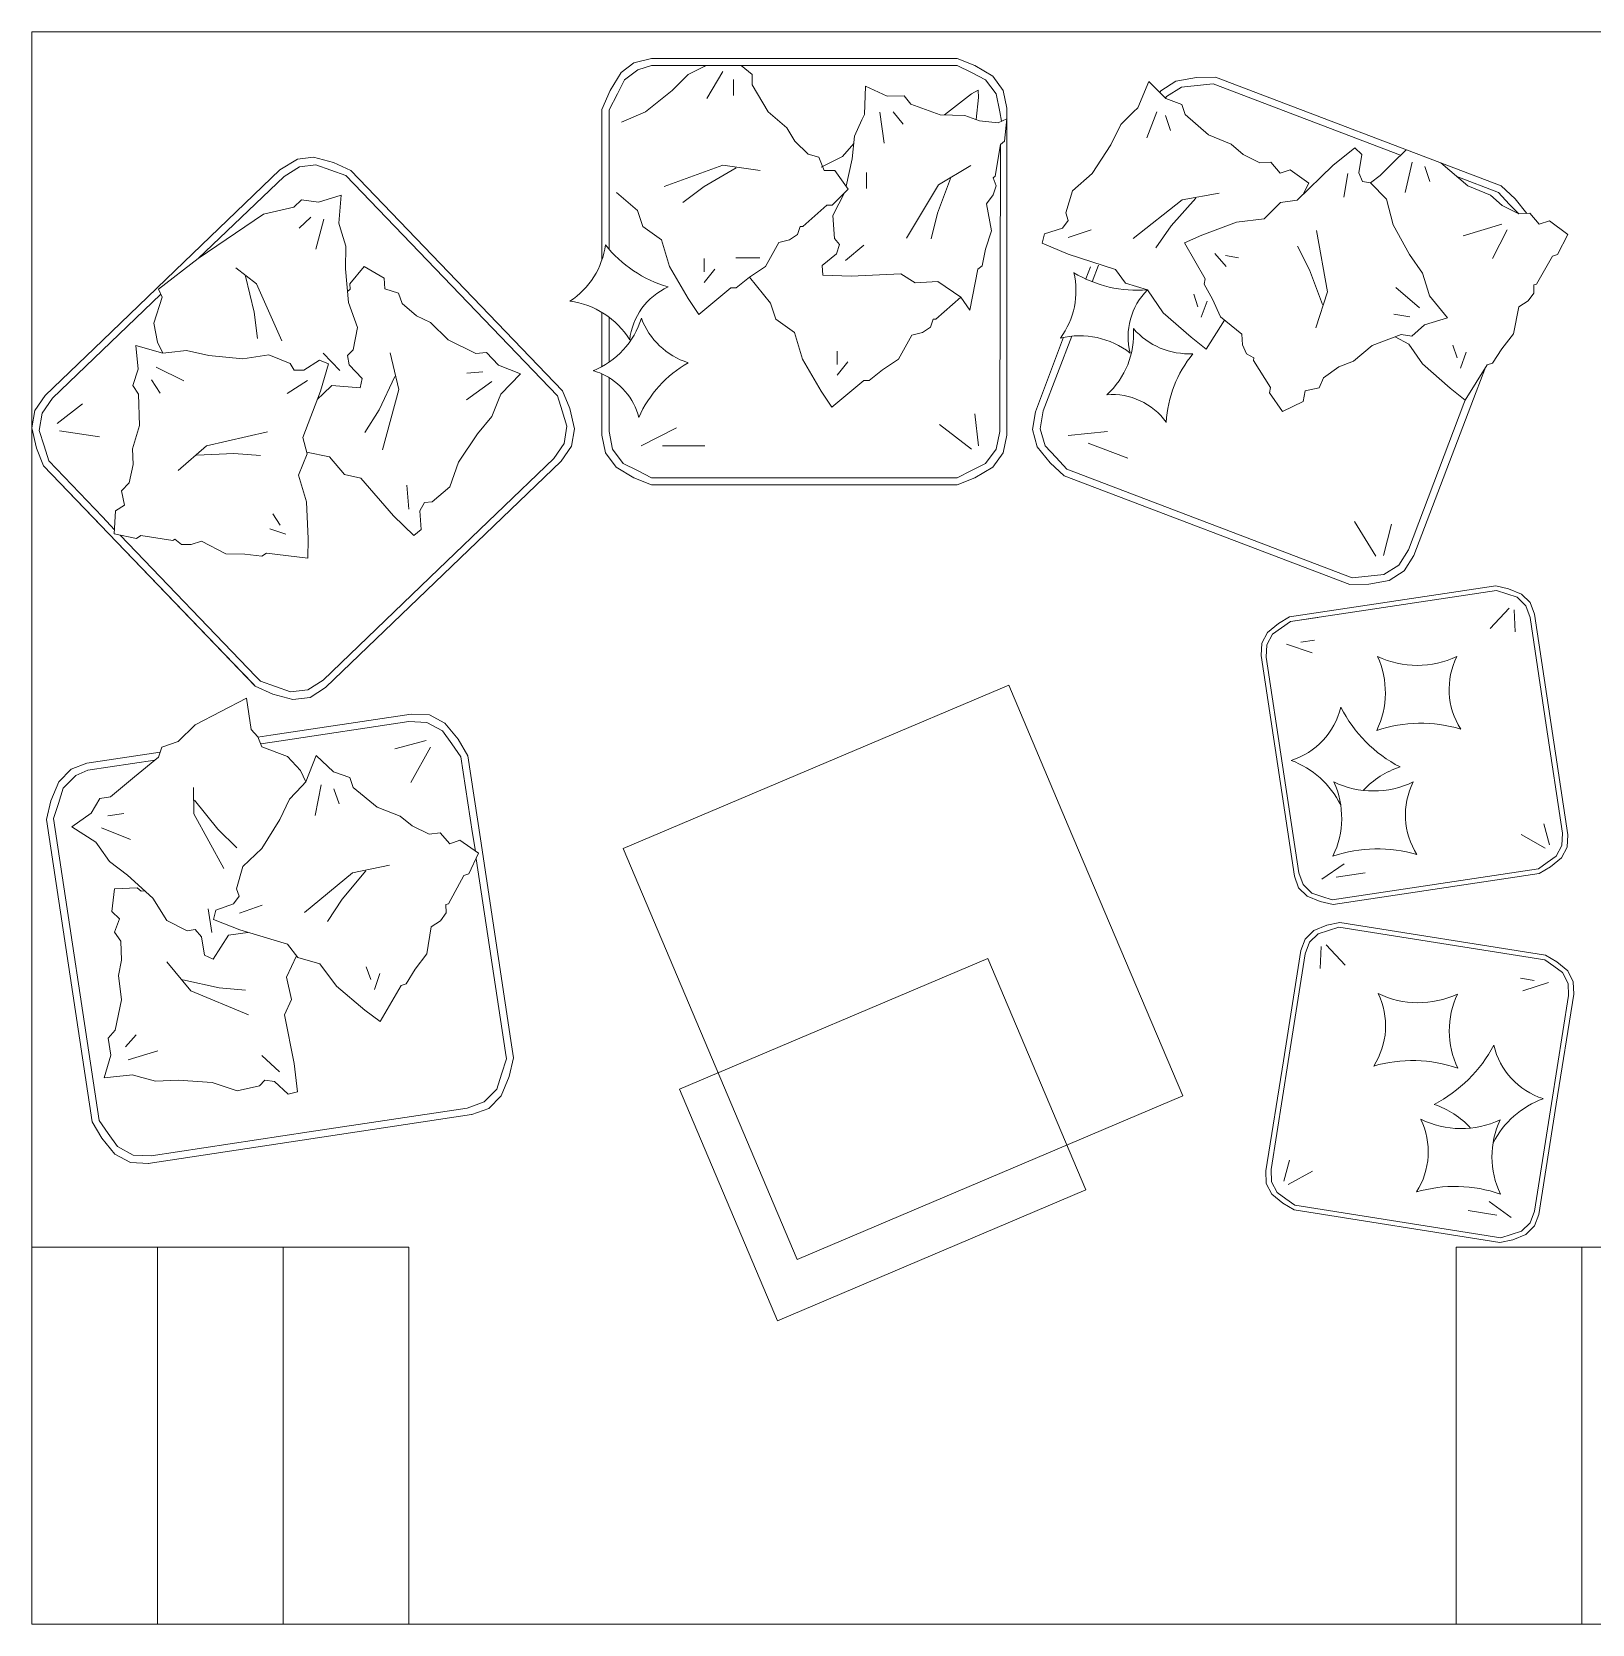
# Model space of a CAD drawing. Header units: millimetres. Extents: x 19901 to 42199, y 14545 to 21214.
# Drawn here: x 25953.5 to 26326, y 14670.3 to 15050.3 of the extents above; entities that cross this region are included whole.
import ezdxf

# ---------------------------------------------------------------- set-up
doc = ezdxf.new("R2010")
doc.units = ezdxf.units.MM
for name, color, linetype, lineweight in [('A-FURN', 9, 'Continuous', 13), ('vetro', 140, 'Continuous', 15), ('Wall', 7, 'Continuous', 20)]:
    doc.layers.add(name, color=color, linetype=linetype, lineweight=lineweight)

msp = doc.modelspace()

# ---------------------------------------------------------------- linework, layer by layer
at = {"layer": 'A-FURN'}
for p, q in [((26091.59, 15036.36), (26094.14, 15040.6)), ((26094.14, 15040.6), (26097.21, 15042.91)), ((26094.98, 15038.91), (26098.17, 15041.29)), ((26097.21, 15042.91), (26101.46, 15043.99)), ((26098.17, 15041.29), (26101.46, 15042.3)), ((26101.46, 15043.99), (26174.39, 15043.99)), ((26101.46, 15042.29), (26174.39, 15042.29)), ((26110.17, 15040.19), (26113.99, 15042.1)), ((26113.99, 15042.1), (26114.37, 15042.29)), ((26118.45, 15040.83), (26114.63, 15034.46)), ((26122.83, 15042.29), (26125.45, 15040.19)), ((26174.39, 15043.99), (26178.63, 15042.29)), ((26174.39, 15042.29), (26177.78, 15040.59)), ((26177.78, 15040.59), (26181.17, 15038.9)), ((26178.63, 15042.29), (26182.87, 15039.75)), ((26093.29, 15035.51), (26094.98, 15038.91)), ((26106.35, 15036.37), (26110.17, 15040.19)), ((26120.99, 15038.92), (26120.99, 15035.1)), ((26125.45, 15040.19), (26125.45, 15037.65)), ((26125.45, 15037.65), (26129.27, 15031.28)), ((26152.25, 15030.61), (26152.5, 15037.37)), ((26152.5, 15037.37), (26157.69, 15035.02)), ((26181.17, 15038.9), (26183.71, 15035.51)), ((26182.87, 15039.75), (26185.41, 15036.35)), ((26217.52, 15032.22), (26220.16, 15038.46)), ((26220.16, 15038.46), (26224.17, 15034.42)), ((26223.05, 15036.26), (26226.63, 15038.53)), ((26224.34, 15034.87), (26227.92, 15037.14)), ((26226.63, 15038.53), (26231.5, 15039.4)), ((26227.92, 15037.14), (26231.69, 15037.52)), ((26231.5, 15039.4), (26236.07, 15039.49)), ((26231.69, 15037.52), (26235.47, 15037.9)), ((26235.47, 15037.9), (26280.24, 15020.9)), ((26236.07, 15039.49), (26304.24, 15013.6)), ((26089.59, 15031.77), (26091.59, 15036.36)), ((26091.29, 15031.68), (26093.29, 15035.51)), ((26099.99, 15031.28), (26106.35, 15036.37)), ((26157.69, 15035.02), (26161.76, 15035.05)), ((26161.76, 15035.05), (26163.36, 15033.07)), ((26163.36, 15033.07), (26170.34, 15030.53)), ((26177.78, 15035.51), (26171.35, 15030.51)), ((26177.78, 15035.51), (26179.43, 15036.41)), ((26179.47, 15034.66), (26178.89, 15029.4)), ((26179.43, 15036.41), (26179.47, 15034.66)), ((26183.71, 15035.51), (26184.56, 15031.27)), ((26185.41, 15036.35), (26186.26, 15032.11)), ((26223.05, 15036.26), (26222.78, 15035.82)), ((26224.1, 15034.49), (26224.34, 15034.87)), ((26224.17, 15034.42), (26227.99, 15033)), ((26227.99, 15033), (26228.79, 15030.58)), ((26089.59, 14995.93), (26089.59, 15031.77)), ((26091.29, 15005.86), (26091.29, 15031.68)), ((26094.26, 15028.74), (26099.99, 15031.28)), ((26129.27, 15031.28), (26133.72, 15027.46)), ((26149.9, 15025.43), (26151.66, 15029.32)), ((26151.66, 15029.32), (26152.25, 15030.61)), ((26155.92, 15031.13), (26156.96, 15023.79)), ((26159.1, 15031.26), (26161.51, 15028.29)), ((26170.34, 15030.53), (26176.21, 15030.37)), ((26176.21, 15030.37), (26179.69, 15029.1)), ((26179.69, 15029.1), (26184.17, 15028.64)), ((26184.17, 15028.64), (26186.26, 15029.61)), ((26184.56, 15031.27), (26185.01, 15029.03)), ((26186.26, 15029.61), (26185.7, 15024.24)), ((26186.26, 14954.1), (26186.26, 15032.11)), ((26213.48, 15028.21), (26216.51, 15031.22)), ((26216.51, 15031.22), (26217.52, 15032.22)), ((26219.71, 15025.07), (26222.04, 15031.21)), ((26224.16, 15030.39), (26225.35, 15026.76)), ((26228.79, 15030.58), (26234.41, 15025.73)), ((26133.72, 15027.46), (26135.63, 15024.28)), ((26149.33, 15020.06), (26149.9, 15025.43)), ((26211.05, 15023.39), (26213.48, 15028.21)), ((26234.41, 15025.73), (26239.83, 15023.5)), ((26135.63, 15024.28), (26138.82, 15021.1)), ((26147, 15020.6), (26149.71, 15023.7)), ((26184.71, 15023.44), (26183.47, 15015.87)), ((26184.56, 14954.95), (26184.71, 15023.44)), ((26185.7, 15024.24), (26184.71, 15023.44)), ((26206.6, 15016.56), (26211.05, 15023.39)), ((26239.83, 15023.5), (26242.65, 15021.07)), ((26278.37, 15019.04), (26281.56, 15022.21)), ((26016.93, 15019.96), (26012.68, 15017.38)), ((26017.36, 15018.14), (26013.71, 15015.81)), ((26020.75, 15020.43), (26016.93, 15019.96)), ((26021.31, 15018.62), (26017.36, 15018.14)), ((26025.52, 15019.14), (26020.75, 15020.43)), ((26024.88, 15017.35), (26021.31, 15018.62)), ((26029.68, 15017.25), (26025.52, 15019.14)), ((26138.82, 15021.1), (26141.36, 15020.46)), ((26141.36, 15020.46), (26142.64, 15017.28)), ((26141.91, 15018.05), (26145.72, 15019.96)), ((26145.72, 15019.96), (26147, 15020.6)), ((26147.9, 15013.47), (26149.33, 15020.06)), ((26242.65, 15021.07), (26246.66, 15019.05)), ((26246.66, 15019.05), (26249.28, 15019.24)), ((26249.28, 15019.24), (26251.49, 15016.62)), ((26275.34, 15016.03), (26278.37, 15019.04)), ((26283, 15019.23), (26281.37, 15011.99)), ((26286.02, 15018.21), (26287.21, 15014.59)), ((26289.89, 15019.05), (26296.27, 15013.55)), ((25987.7, 14993.38), (26012.68, 15017.38)), ((26013.71, 15015.81), (25993.19, 14996.22)), ((26028.46, 15016.08), (26024.88, 15017.35)), ((26078.98, 14963.49), (26028.46, 15016.08)), ((26080.2, 14964.67), (26029.68, 15017.25)), ((26142.64, 15017.28), (26145.18, 15017.28)), ((26145.18, 15017.28), (26148.36, 15012.82)), ((26152.73, 15016.78), (26152.73, 15012.96)), ((26183.47, 15015.87), (26182.97, 15015.47)), ((26182.97, 15015.47), (26183.68, 15013.59)), ((26201.96, 15012.35), (26206.6, 15016.56)), ((26251.49, 15016.62), (26253.91, 15017.41)), ((26253.91, 15017.41), (26258.32, 15014.18)), ((26258.32, 15014.18), (26257, 15011.56)), ((26267.64, 15016.5), (26266.67, 15010.85)), ((26275.34, 15016.03), (26273.07, 15014.27)), ((26293.65, 15015.81), (26303.64, 15012.02)), ((26017.89, 15010.23), (26016.06, 15008.46)), ((26021.93, 15009.7), (26017.89, 15010.23)), ((26027.37, 15011.39), (26021.93, 15009.7)), ((26026.78, 15004.65), (26027.37, 15011.39)), ((26098.08, 15007.73), (26093.04, 15012.03)), ((26148.36, 15012.82), (26144.55, 15009)), ((26144.75, 15006.51), (26147.6, 15012.09)), ((26183, 15011.4), (26181.42, 15009.3)), ((26183.68, 15013.59), (26183, 15011.4)), ((26200.33, 15007.12), (26201.96, 15012.35)), ((26296.27, 15013.55), (26301.69, 15011.32)), ((26301.69, 15011.32), (26304.51, 15008.9)), ((26303.64, 15012.02), (26306.21, 15009.23)), ((26304.24, 15013.6), (26307.61, 15010.51)), ((26307.61, 15010.51), (26310.37, 15007.01)), ((26008.82, 15006.81), (25993.19, 14996.22)), ((26016.06, 15008.46), (26008.82, 15006.81)), ((26099.35, 15003.91), (26098.08, 15007.73)), ((26143.27, 15009), (26137.54, 15003.91)), ((26144.55, 15009), (26143.27, 15009)), ((26145.09, 15001.04), (26144.75, 15006.51)), ((26181.42, 15009.3), (26182.56, 15002.85)), ((26200.93, 15005.31), (26200.33, 15007.12)), ((26304.51, 15008.9), (26308.52, 15006.87)), ((26306.21, 15009.23), (26308.52, 15006.87)), ((26308.52, 15006.87), (26311.14, 15007.06)), ((26311.14, 15007.06), (26313.35, 15004.44)), ((26020.06, 15006.13), (26017.31, 15003.49)), ((26023.2, 15005.62), (26021.26, 14998.46)), ((26027.21, 15003.29), (26026.78, 15004.65)), ((26028.48, 14999.21), (26027.21, 15003.29)), ((26091.29, 15005.86), (26091.29, 14998.46)), ((26103.81, 15000.73), (26099.35, 15003.91)), ((26136.91, 15003.91), (26136.27, 15002)), ((26137.54, 15003.91), (26136.91, 15003.91)), ((26182.56, 15002.85), (26181.19, 14998.46)), ((26195.28, 15002.1), (26199.51, 15003.5)), ((26199.51, 15003.5), (26200.93, 15005.31)), ((26200.92, 15001.28), (26206.36, 15003.07)), ((26304.41, 15004.47), (26295.16, 15001.63)), ((26305.69, 15003.08), (26302.19, 14996.24)), ((26313.35, 15004.44), (26315.77, 15005.24)), ((26315.77, 15005.24), (26320.18, 15002)), ((26028.37, 14993.81), (26028.48, 14999.21)), ((26105.72, 14994.36), (26103.81, 15000.73)), ((26131.82, 15000.09), (26128.63, 14994.36)), ((26134.36, 15000.73), (26131.82, 15000.09)), ((26136.27, 15002), (26134.36, 15000.73)), ((26146.29, 14999.56), (26145.09, 15001.04)), ((26145.61, 14997.37), (26146.29, 14999.56)), ((26147.71, 14995.79), (26152.15, 14999.4)), ((26194.67, 14999.89), (26195.28, 15002.1)), ((26200.9, 14997.25), (26194.67, 14999.89)), ((26320.18, 15002), (26317.75, 14997.18)), ((25993.19, 14996.22), (25983.71, 14988.96)), ((26113.99, 14993.09), (26113.99, 14996.27)), ((26121.54, 14996.41), (26127.27, 14996.41)), ((26142.15, 14994.56), (26145.61, 14997.37)), ((26181.19, 14998.46), (26180.33, 14994.48)), ((26212.16, 14993.59), (26200.9, 14997.25)), ((26235.94, 14997.4), (26238.64, 14994.35)), ((26238.45, 14996.97), (26241.58, 14996.43)), ((26316.54, 14996.78), (26312.7, 14990.15)), ((26317.75, 14997.18), (26316.54, 14996.78)), ((25983.33, 14989.19), (25987.7, 14993.38)), ((26029.11, 14985.7), (26028.37, 14993.81)), ((26032.86, 14994.32), (26029.38, 14990.19)), ((26037.57, 14991.52), (26032.86, 14994.32)), ((26037.78, 14988.98), (26037.57, 14991.52)), ((26110.17, 14986.73), (26105.72, 14994.36)), ((26113.99, 14990.54), (26116.54, 14993.73)), ((26124.81, 14991.82), (26121.63, 14989.27)), ((26128.63, 14994.36), (26124.81, 14991.82)), ((26129.81, 14985.59), (26124.81, 14991.82)), ((26142.36, 14992.28), (26142.15, 14994.56)), ((26149.12, 14992.02), (26142.36, 14992.28)), ((26160.95, 14992.6), (26149.12, 14992.02)), ((26164.34, 14990.43), (26160.95, 14992.6)), ((26179.34, 14993.68), (26177.41, 14983.92)), ((26179.34, 14993.68), (26180.33, 14994.48)), ((26205.1, 14991.35), (26206.21, 14994.27)), ((26208.17, 14994.67), (26206.66, 14990.69)), ((26214.57, 14990.37), (26212.16, 14993.59)), ((25958.43, 14962.9), (25984.23, 14987.63)), ((25970.34, 14976.7), (25983.33, 14989.19)), ((25983.71, 14988.96), (25984.57, 14987.04)), ((26029.49, 14988.92), (26028.87, 14988.33)), ((26029.38, 14990.19), (26029.49, 14988.92)), ((26041.06, 14987.98), (26037.78, 14988.98)), ((26041.91, 14985.5), (26041.06, 14987.98)), ((26120.36, 14989.27), (26112.72, 14982.91)), ((26121.63, 14989.27), (26120.36, 14989.27)), ((26169.81, 14990.77), (26164.34, 14990.43)), ((26175.3, 14987.03), (26169.81, 14990.77)), ((26219.8, 14988.74), (26214.57, 14990.37)), ((26223.6, 14983.29), (26219.8, 14988.74)), ((26231.86, 14984.67), (26230.86, 14987.7)), ((26284.74, 14984.5), (26279.12, 14989.34)), ((26312.09, 14987.94), (26310.67, 14986.13)), ((26312.7, 14990.15), (26312.09, 14989.95)), ((26312.09, 14989.95), (26312.09, 14987.94)), ((25984.57, 14987.04), (25982.64, 14980.77)), ((26031.24, 14979.8), (26029.11, 14985.7)), ((26045.35, 14982.59), (26041.91, 14985.5)), ((26112.72, 14982.91), (26110.17, 14986.73)), ((26131.08, 14981.77), (26129.81, 14985.59)), ((26175.3, 14987.03), (26169.28, 14981.77)), ((26175.3, 14987.03), (26177.41, 14983.92)), ((26232.66, 14982.26), (26234.08, 14986.08)), ((26308.45, 14984.73), (26307.22, 14978.29)), ((26310.67, 14986.13), (26308.45, 14984.73)), ((25982.64, 14980.77), (25983.45, 14976.25)), ((26030.23, 14974.42), (26031.24, 14979.8)), ((26048.68, 14980.96), (26045.35, 14982.59)), ((26052.86, 14976.84), (26048.68, 14980.96)), ((26089.59, 14970.47), (26089.59, 14983.38)), ((26091.29, 14982.24), (26091.29, 14971.51)), ((26135.54, 14978.59), (26131.08, 14981.77)), ((26168, 14979.86), (26166.09, 14978.59)), ((26168.64, 14981.77), (26168, 14979.86)), ((26169.28, 14981.77), (26168.64, 14981.77)), ((26230.23, 14977.43), (26223.6, 14983.29)), ((26238.18, 14981.56), (26233.84, 14974.6)), ((26282.43, 14982.31), (26278.67, 14982.96)), ((25956.64, 14963.54), (25970.34, 14976.7)), ((25956.64, 14963.54), (25970.34, 14976.7)), ((25983.45, 14976.25), (25984.79, 14973.63)), ((26059.52, 14973.57), (26052.86, 14976.84)), ((26137.45, 14972.22), (26135.54, 14978.59)), ((26163.55, 14977.95), (26160.36, 14972.22)), ((26166.09, 14978.59), (26163.55, 14977.95)), ((26193.07, 14959.67), (26199.81, 14977.43)), ((26193.07, 14959.67), (26199.81, 14977.43)), ((26201.73, 14977.71), (26194.95, 14959.86)), ((26233.84, 14974.6), (26230.23, 14977.43)), ((26282.2, 14975.78), (26278.98, 14977.58)), ((26307.22, 14978.29), (26304.39, 14974.68)), ((26026.98, 14969.53), (26023.01, 14973.66)), ((26028.85, 14973.1), (26030.23, 14974.42)), ((26029.26, 14970.84), (26028.85, 14973.1)), ((26062.06, 14973.78), (26059.52, 14973.57)), ((26064.87, 14970.82), (26062.06, 14973.78)), ((26141.91, 14964.58), (26137.45, 14972.22)), ((26145.72, 14970.95), (26145.72, 14974.13)), ((26160.36, 14972.22), (26156.55, 14969.67)), ((26285.46, 14971.12), (26282.2, 14975.78)), ((26293.72, 14972.5), (26292.72, 14975.52)), ((26294.52, 14970.08), (26295.94, 14973.9)), ((26304.39, 14974.68), (26302.17, 14971.26)), ((25983.15, 14970.3), (25989.81, 14967.02)), ((26032.35, 14967.62), (26029.26, 14970.84)), ((26061.17, 14969.23), (26057.36, 14968.91)), ((26070.15, 14968.71), (26064.87, 14970.82)), ((26065.45, 14963.85), (26070.15, 14968.71)), ((26089.59, 14954.1), (26089.59, 14968.7)), ((26089.59, 14955.8), (26089.59, 14968.7)), ((26145.72, 14968.4), (26148.27, 14971.58)), ((26156.55, 14969.67), (26153.36, 14967.13)), ((26292.09, 14965.26), (26285.46, 14971.12)), ((26300.96, 14970.86), (26295.7, 14962.43)), ((26298.29, 14964.46), (26300.34, 14969.86)), ((26302.17, 14971.26), (26300.96, 14970.86)), ((25982.04, 14967.31), (25984.11, 14964.1)), ((26019.29, 14967.1), (26014.48, 14963.99)), ((26025.11, 14965.97), (26023.02, 14963.96)), ((26025.11, 14965.97), (26031.85, 14965.38)), ((26031.85, 14965.38), (26032.35, 14967.62)), ((26063.28, 14966.86), (26057.26, 14962.52)), ((26081.92, 14960.44), (26080.2, 14964.67)), ((26091.29, 14967.81), (26091.29, 14954.95)), ((26144.45, 14960.76), (26141.91, 14964.58)), ((26152.09, 14967.13), (26144.45, 14960.76)), ((26153.36, 14967.13), (26152.09, 14967.13)), ((26298.29, 14964.46), (26283.44, 14925.36)), ((26295.7, 14962.43), (26292.09, 14965.26)), ((25954.17, 14959.99), (25956.64, 14963.54)), ((25955.96, 14959.36), (25958.43, 14962.9)), ((25959.51, 14956.89), (25965.6, 14961.56)), ((26023.02, 14963.96), (26021.72, 14962.71)), ((26063.34, 14958.56), (26064.93, 14962.53)), ((26064.93, 14962.53), (26065.45, 14963.85)), ((26080.11, 14959.87), (26078.98, 14963.49)), ((26282.16, 14926.75), (26295.39, 14961.61)), ((26295.39, 14961.61), (26295.7, 14962.43)), ((25953.49, 14955.81), (25954.17, 14959.99)), ((25955.27, 14955.17), (25955.96, 14959.36)), ((26059.86, 14954.43), (26063.34, 14958.56)), ((26081.24, 14956.25), (26080.11, 14959.87)), ((26083.02, 14955.62), (26081.92, 14960.44)), ((26179.47, 14951.56), (26178.63, 14959.19)), ((26192.36, 14955.4), (26193.07, 14959.67)), ((26194.95, 14959.86), (26194.24, 14955.59)), ((25954.59, 14950.99), (25953.49, 14955.81)), ((25956.4, 14951.55), (25955.27, 14955.17)), ((25960.07, 14955.08), (25969.64, 14953.68)), ((26055.32, 14947.66), (26059.86, 14954.43)), ((26080.55, 14952.07), (26081.24, 14956.25)), ((26082.34, 14951.43), (26083.02, 14955.62)), ((26090.44, 14949.86), (26089.59, 14954.1)), ((26091.29, 14954.95), (26092.14, 14950.71)), ((26098.92, 14951.56), (26107.4, 14955.8)), ((26177.78, 14950.71), (26170.15, 14956.65)), ((26183.71, 14950.71), (26184.56, 14954.95)), ((26185.41, 14949.86), (26186.26, 14954.1)), ((26192.36, 14955.4), (26193.53, 14951.33)), ((26194.24, 14955.59), (26195.42, 14951.52)), ((26200.89, 14953.98), (26210.32, 14954.93)), ((25956.31, 14946.75), (25954.59, 14950.99)), ((25957.53, 14947.93), (25956.4, 14951.55)), ((26019.09, 14950.05), (26024.55, 14948.9)), ((26078.08, 14948.52), (26080.55, 14952.07)), ((26082.34, 14951.43), (26079.87, 14947.88)), ((26090.44, 14949.86), (26092.98, 14946.47)), ((26092.14, 14950.71), (26094.68, 14947.32)), ((26104.01, 14951.56), (26114.18, 14951.56)), ((26181.17, 14947.32), (26183.71, 14950.71)), ((26182.87, 14946.47), (26185.41, 14949.86)), ((26193.53, 14951.33), (26196.59, 14947.45)), ((26195.42, 14951.52), (26197.99, 14948.73)), ((26205.64, 14952.17), (26215.15, 14948.56)), ((26006.83, 14894.17), (25956.31, 14946.75)), ((25970.2, 14932.29), (25956.31, 14946.75)), ((25970.33, 14934.61), (25957.53, 14947.93)), ((26079.87, 14947.88), (26023.62, 14893.83)), ((26024.55, 14948.9), (26028.1, 14944.73)), ((26050.57, 14922.08), (26078.08, 14948.52)), ((26053.26, 14941.74), (26055.32, 14947.66)), ((26092.98, 14946.47), (26097.22, 14943.93)), ((26094.68, 14947.32), (26098.07, 14945.62)), ((26098.07, 14945.62), (26101.46, 14943.93)), ((26174.39, 14943.93), (26177.78, 14945.62)), ((26177.78, 14945.62), (26181.17, 14947.32)), ((26178.63, 14943.93), (26182.87, 14946.47)), ((26196.59, 14947.45), (26199.95, 14944.36)), ((26197.99, 14948.73), (26200.55, 14945.94)), ((26200.55, 14945.94), (26268.73, 14920.06)), ((26028.1, 14944.73), (26032.01, 14943.78)), ((26032.01, 14943.78), (26039.79, 14934.86)), ((26043.49, 14936.45), (26043.01, 14942.15)), ((26049.09, 14938.19), (26053.26, 14941.74)), ((26097.22, 14943.93), (26101.46, 14942.23)), ((26101.46, 14943.93), (26174.39, 14943.93)), ((26101.46, 14942.23), (26174.39, 14942.23)), ((26174.39, 14942.23), (26178.63, 14943.93)), ((26199.95, 14944.36), (26268.13, 14918.47)), ((26046.08, 14936.02), (26047.19, 14938.03)), ((26047.19, 14938.03), (26049.09, 14938.19)), ((25970.33, 14934.61), (25973.23, 14931.45)), ((26012.76, 14932.59), (26011.04, 14935.27)), ((26039.79, 14934.86), (26044.66, 14930.16)), ((26046.45, 14931.59), (26046.08, 14936.02)), ((25969.9, 14932.6), (26003.6, 14897.53)), ((26006.95, 14896.49), (25974.59, 14930.24)), ((26014.14, 14930.45), (26010.28, 14931.75)), ((26044.66, 14930.16), (26046.45, 14931.59)), ((26274.31, 14925.2), (26269.28, 14933.46)), ((26276.2, 14925.39), (26278.11, 14932.82)), ((26279.86, 14923.09), (26282.16, 14926.75)), ((26276.28, 14920.82), (26279.86, 14923.09)), ((26281.14, 14921.7), (26283.44, 14925.36)), ((26050.57, 14922.08), (26023.05, 14895.64)), ((26268.73, 14920.06), (26272.5, 14920.44)), ((26272.5, 14920.44), (26276.28, 14920.82)), ((26272.7, 14918.55), (26277.56, 14919.43)), ((26277.56, 14919.43), (26281.14, 14921.7)), ((26253.77, 14910.73), (26302.99, 14918.14)), ((26253.77, 14910.73), (26302.99, 14918.14)), ((26253.95, 14909.58), (26303.16, 14917)), ((26253.95, 14909.58), (26303.16, 14917)), ((26268.13, 14918.47), (26272.7, 14918.55)), ((26302.99, 14918.14), (26306.02, 14917.43)), ((26302.99, 14918.14), (26306.02, 14917.43)), ((26303.16, 14917), (26305.62, 14916.2)), ((26303.16, 14917), (26305.62, 14916.2)), ((26305.62, 14916.2), (26308.09, 14915.4)), ((26305.62, 14916.2), (26308.09, 14915.4)), ((26306.02, 14917.43), (26309.14, 14916.14)), ((26306.02, 14917.43), (26309.14, 14916.14)), ((26308.09, 14915.4), (26310.15, 14913.37)), ((26308.09, 14915.4), (26310.15, 14913.37)), ((26309.14, 14916.14), (26311.21, 14914.11)), ((26309.14, 14916.14), (26311.21, 14914.11)), ((26306.14, 14912.76), (26301.6, 14907.98)), ((26306.14, 14912.76), (26301.6, 14907.98)), ((26307.37, 14912.37), (26307.58, 14907.13)), ((26307.37, 14912.37), (26307.58, 14907.13)), ((26310.15, 14913.37), (26311.15, 14910.59)), ((26310.15, 14913.37), (26311.15, 14910.59)), ((26311.21, 14914.11), (26312.21, 14911.34)), ((26312.21, 14911.34), (26320.14, 14858.69)), ((26248.48, 14907), (26251.08, 14909.15)), ((26248.48, 14907), (26251.08, 14909.15)), ((26249.71, 14906.6), (26251.83, 14908.09)), ((26249.71, 14906.6), (26251.83, 14908.09)), ((26251.08, 14909.15), (26253.77, 14910.73)), ((26251.08, 14909.15), (26253.77, 14910.73)), ((26251.83, 14908.09), (26253.95, 14909.58)), ((26251.83, 14908.09), (26253.95, 14909.58)), ((26253.95, 14909.58), (26260.46, 14910.56)), ((26253.95, 14909.58), (26260.46, 14910.56)), ((26311.15, 14910.59), (26315.03, 14884.84)), ((26311.15, 14910.59), (26315.03, 14884.84)), ((26247.11, 14904.45), (26246.97, 14901.51)), ((26247.11, 14904.45), (26246.97, 14901.51)), ((26247.11, 14904.45), (26248.48, 14907)), ((26247.11, 14904.45), (26248.48, 14907)), ((26248.2, 14901.11), (26248.34, 14904.06)), ((26248.2, 14901.11), (26248.34, 14904.06)), ((26248.34, 14904.06), (26249.71, 14906.6)), ((26248.34, 14904.06), (26249.71, 14906.6)), ((26253, 14904.17), (26259.16, 14902.17)), ((26253, 14904.17), (26259.16, 14902.17)), ((26256.44, 14904.69), (26259.69, 14905.18)), ((26256.44, 14904.69), (26259.69, 14905.18)), ((26246.97, 14901.51), (26250.93, 14875.18)), ((26252.08, 14875.35), (26248.2, 14901.11)), ((26252.08, 14875.35), (26248.2, 14901.11)), ((26003.6, 14897.53), (26006.54, 14894.48)), ((26008.05, 14895.34), (26006.95, 14896.49)), ((26010.99, 14892.29), (26006.83, 14894.17)), ((26011.63, 14894.07), (26008.05, 14895.34)), ((26015.76, 14890.99), (26010.99, 14892.29)), ((26015.2, 14892.8), (26011.63, 14894.07)), ((26019.41, 14893.32), (26015.2, 14892.8)), ((26023.05, 14895.64), (26019.41, 14893.32)), ((26019.97, 14891.51), (26023.62, 14893.83)), ((26186.69, 14894.45), (26149.87, 14878.84)), ((26186.69, 14894.45), (26200.93, 14860.87)), ((25992.48, 14884.94), (26004.76, 14891.31)), ((26004.76, 14891.31), (26005.87, 14883.82)), ((26019.97, 14891.51), (26015.76, 14890.99)), ((25992.48, 14884.94), (25988.39, 14880.99)), ((26010.56, 14882.46), (26044.07, 14887.53)), ((26043.48, 14885.72), (26013.04, 14881.12)), ((26047.8, 14885.52), (26043.48, 14885.72)), ((26048.39, 14887.32), (26044.07, 14887.53)), ((26051.54, 14883.51), (26047.8, 14885.52)), ((26052.12, 14885.31), (26048.39, 14887.32)), ((26055.27, 14881.5), (26052.12, 14885.31)), ((26318.91, 14859.09), (26315.03, 14884.84)), ((26318.91, 14859.09), (26315.03, 14884.84)), ((25988.39, 14880.99), (25984.54, 14879.65)), ((26005.87, 14883.82), (26007.41, 14882.12)), ((26007.41, 14882.12), (26008.42, 14879.7)), ((26010.56, 14882.46), (26007.47, 14881.99)), ((26013.04, 14881.12), (26008.14, 14880.38)), ((26047.6, 14881.2), (26040.18, 14879.22)), ((26053.72, 14880.41), (26051.54, 14883.51)), ((26057.58, 14877.56), (26055.27, 14881.5)), ((25984.11, 14878.46), (25966.63, 14875.81)), ((25983.69, 14877.25), (25977.96, 14872.52)), ((25984.54, 14879.65), (25983.69, 14877.25)), ((26008.42, 14879.7), (26014.56, 14877.41)), ((26014.56, 14877.41), (26017.65, 14874.02)), ((26048.69, 14879.65), (26043.96, 14871.22)), ((26055.9, 14877.31), (26053.72, 14880.41)), ((26058.67, 14859.04), (26055.9, 14877.31)), ((26060.58, 14857.74), (26057.58, 14877.56)), ((26094.63, 14855.42), (26149.87, 14878.84)), ((25962.87, 14874.39), (25959.9, 14871.36)), ((25962.87, 14874.39), (25966.63, 14875.81)), ((25966.89, 14874.14), (25963.96, 14872.84)), ((25982.84, 14876.55), (25966.89, 14874.14)), ((25982.84, 14876.55), (25982.84, 14876.55)), ((26017.65, 14874.02), (26018.92, 14871.35)), ((26254.9, 14848.86), (26250.93, 14875.18)), ((26252.08, 14875.35), (26255.96, 14849.6)), ((26252.08, 14875.35), (26255.96, 14849.6)), ((25959.9, 14871.36), (25958.01, 14866.79)), ((25960.99, 14869.81), (25959.82, 14866.21)), ((25963.96, 14872.84), (25960.99, 14869.81)), ((25972.24, 14867.79), (25977.96, 14872.52)), ((26022.56, 14870.63), (26021.1, 14863.35)), ((26025.6, 14869.68), (26026.88, 14866.09)), ((25958.01, 14866.79), (25956.97, 14862.35)), ((25959.82, 14866.21), (25958.65, 14862.6)), ((25967.68, 14863.88), (25969.72, 14867.41)), ((25969.72, 14867.41), (25972.24, 14867.79)), ((25967.88, 14790.24), (25956.97, 14862.35)), ((25969.55, 14790.5), (25958.65, 14862.6)), ((25963.03, 14860.61), (25967.68, 14863.88)), ((25971.65, 14863.2), (25975.43, 14863.77)), ((25968.73, 14856.96), (25963.03, 14860.61)), ((25970.14, 14860.39), (25977.01, 14857.57)), ((26058.67, 14859.04), (26059.4, 14854.82)), ((26200.93, 14860.87), (26228.25, 14796.42)), ((26314.77, 14855.53), (26309.01, 14858.76)), ((26314.77, 14855.53), (26309.01, 14858.76)), ((26315.82, 14856.28), (26314.48, 14861.34)), ((26315.82, 14856.28), (26314.48, 14861.34)), ((26318.77, 14856.14), (26318.91, 14859.09)), ((26318.77, 14856.14), (26318.91, 14859.09)), ((26320, 14855.74), (26320.14, 14858.69)), ((25969.55, 14855.8), (25968.73, 14856.96)), ((25972.01, 14852.31), (25969.55, 14855.8)), ((26060.58, 14857.74), (26067.85, 14809.65)), ((26136.19, 14757.39), (26094.63, 14855.42)), ((26317.4, 14853.59), (26318.77, 14856.14)), ((26317.4, 14853.59), (26318.77, 14856.14)), ((26318.63, 14853.19), (26320, 14855.74)), ((26318.63, 14853.19), (26320, 14855.74)), ((25976.36, 14849.1), (25972.01, 14852.31)), ((26066.57, 14806.77), (26059.53, 14853.01)), ((26261.46, 14848.09), (26266.75, 14851.81)), ((26261.46, 14848.09), (26266.75, 14851.81)), ((26263.95, 14843.2), (26313.17, 14850.61)), ((26263.95, 14843.2), (26313.17, 14850.61)), ((26313.17, 14850.61), (26315.28, 14852.1)), ((26313.17, 14850.61), (26315.28, 14852.1)), ((26313.34, 14849.47), (26316.03, 14851.04)), ((26313.34, 14849.47), (26316.03, 14851.04)), ((26315.28, 14852.1), (26317.4, 14853.59)), ((26315.28, 14852.1), (26317.4, 14853.59)), ((26316.03, 14851.04), (26318.63, 14853.19)), ((26316.03, 14851.04), (26318.63, 14853.19)), ((25982.34, 14843.57), (25976.36, 14849.1)), ((26255.91, 14846.08), (26254.9, 14848.86)), ((26255.91, 14846.08), (26254.9, 14848.86)), ((26255.96, 14849.6), (26256.96, 14846.83)), ((26255.96, 14849.6), (26256.96, 14846.83)), ((26256.96, 14846.83), (26259.03, 14844.79)), ((26256.96, 14846.83), (26259.03, 14844.79)), ((26264.12, 14842.05), (26313.34, 14849.47)), ((26264.12, 14842.05), (26313.34, 14849.47)), ((26264.12, 14842.05), (26313.34, 14849.47)), ((26264.12, 14842.05), (26313.34, 14849.47)), ((26264.89, 14848.6), (26271.76, 14849.64)), ((26264.89, 14848.6), (26271.76, 14849.64)), ((25972.57, 14840.41), (25973.22, 14845.84)), ((25973.22, 14845.84), (25978.61, 14846.09)), ((25978.61, 14846.09), (25979.55, 14845.23)), ((25979.55, 14845.23), (25980.4, 14845.36)), ((25985.72, 14838.29), (25982.34, 14843.57)), ((26255.91, 14846.08), (26257.97, 14844.05)), ((26255.91, 14846.08), (26257.97, 14844.05)), ((26257.97, 14844.05), (26261.09, 14842.76)), ((26257.97, 14844.05), (26261.09, 14842.76)), ((26259.03, 14844.79), (26261.49, 14843.99)), ((26259.03, 14844.79), (26261.49, 14843.99)), ((26261.49, 14843.99), (26263.95, 14843.2)), ((26261.49, 14843.99), (26263.95, 14843.2)), ((25974.45, 14838.69), (25972.57, 14840.41)), ((25996.45, 14835.4), (25995.6, 14841.07)), ((26003.07, 14840.02), (26008.46, 14841.94)), ((26261.09, 14842.76), (26264.12, 14842.05)), ((26261.09, 14842.76), (26264.12, 14842.05)), ((25973.24, 14835.48), (25974.45, 14838.69)), ((25974.7, 14833.3), (25973.24, 14835.48)), ((25990.6, 14835.81), (25985.72, 14838.29)), ((25992.49, 14836.09), (25990.6, 14835.81)), ((25994.03, 14834.39), (25992.49, 14836.09)), ((26003.28, 14835.15), (26005.07, 14835.42)), ((26259.55, 14835.85), (26257.47, 14833.83)), ((26259.55, 14835.85), (26257.47, 14833.83)), ((26262.68, 14837.11), (26259.55, 14835.85)), ((26262.68, 14837.11), (26259.55, 14835.85)), ((26263.07, 14835.87), (26260.6, 14835.09)), ((26263.07, 14835.87), (26260.6, 14835.09)), ((26265.72, 14837.8), (26262.68, 14837.11)), ((26265.72, 14837.8), (26262.68, 14837.11)), ((26265.54, 14836.65), (26263.07, 14835.87)), ((26265.54, 14836.65), (26263.07, 14835.87)), ((26314.69, 14828.84), (26265.54, 14836.65)), ((26314.69, 14828.84), (26265.54, 14836.65)), ((26314.88, 14829.98), (26265.72, 14837.8)), ((26314.88, 14829.98), (26265.72, 14837.8)), ((25974.9, 14828.8), (25974.7, 14833.3)), ((25994.7, 14829.99), (25994.03, 14834.39)), ((26000.42, 14834.72), (25996.78, 14829.02)), ((26000.42, 14834.72), (26003.28, 14835.15)), ((26257.47, 14833.83), (26256.44, 14831.07)), ((26257.47, 14833.83), (26256.44, 14831.07)), ((26258.52, 14833.08), (26257.5, 14830.31)), ((26258.52, 14833.08), (26257.5, 14830.31)), ((26260.6, 14835.09), (26258.52, 14833.08)), ((26260.6, 14835.09), (26258.52, 14833.08)), ((26261.29, 14832.05), (26261.04, 14826.82)), ((26261.29, 14832.05), (26261.04, 14826.82)), ((26262.52, 14832.44), (26267.03, 14827.62)), ((26262.52, 14832.44), (26267.03, 14827.62)), ((25974.17, 14825.16), (25974.9, 14828.8)), ((25996.78, 14829.02), (25994.7, 14829.99)), ((26016.71, 14829.79), (26014.29, 14824.76)), ((26181.72, 14829.21), (26108.07, 14797.99)), ((26205.14, 14773.97), (26181.72, 14829.21)), ((26256.44, 14831.07), (26252.26, 14804.77)), ((26256.44, 14831.07), (26252.26, 14804.77)), ((26257.5, 14830.31), (26253.41, 14804.59)), ((26257.5, 14830.31), (26253.41, 14804.59)), ((26314.69, 14828.84), (26308.19, 14829.87)), ((26314.69, 14828.84), (26308.19, 14829.87)), ((26316.8, 14827.33), (26314.69, 14828.84)), ((26316.8, 14827.33), (26314.69, 14828.84)), ((26317.55, 14828.38), (26314.88, 14829.98)), ((26317.55, 14828.38), (26314.88, 14829.98)), ((26320.14, 14826.21), (26317.55, 14828.38)), ((26320.14, 14826.21), (26317.55, 14828.38)), ((25974.89, 14819.34), (25974.17, 14825.16)), ((26014.29, 14824.76), (26015.44, 14819.4)), ((26034.41, 14824.17), (26033.34, 14827.16)), ((26035.26, 14821.77), (26036.59, 14825.62)), ((26312.16, 14823.97), (26308.91, 14824.48)), ((26312.16, 14823.97), (26308.91, 14824.48)), ((26318.9, 14825.82), (26316.8, 14827.33)), ((26318.9, 14825.82), (26316.8, 14827.33)), ((26320.25, 14823.26), (26318.9, 14825.82)), ((26320.25, 14823.26), (26318.9, 14825.82)), ((26321.49, 14823.65), (26320.14, 14826.21)), ((26321.49, 14823.65), (26320.14, 14826.21)), ((26315.59, 14823.42), (26309.42, 14821.47)), ((26315.59, 14823.42), (26309.42, 14821.47)), ((26316.28, 14794.59), (26320.37, 14820.32)), ((26316.28, 14794.59), (26320.37, 14820.32)), ((26321.6, 14820.71), (26317.42, 14794.41)), ((26321.6, 14820.71), (26317.42, 14794.41)), ((26321.6, 14820.71), (26317.42, 14794.41)), ((26320.37, 14820.32), (26320.25, 14823.26)), ((26320.37, 14820.32), (26320.25, 14823.26)), ((26321.49, 14823.65), (26321.6, 14820.71)), ((26321.49, 14823.65), (26321.6, 14820.71)), ((25973.42, 14812.06), (25974.89, 14819.34)), ((26015.44, 14819.4), (26013.8, 14815.72)), ((26013.8, 14815.72), (26016.14, 14804.12)), ((25971.71, 14810.18), (25973.42, 14812.06)), ((25972.34, 14806.15), (25971.71, 14810.18)), ((25975.86, 14808.12), (25978.43, 14810.94)), ((26067.85, 14809.65), (26068.49, 14805.46)), ((25970.79, 14800.68), (25972.34, 14806.15)), ((25976.45, 14804.99), (25983.56, 14807.12)), ((26012.63, 14802.15), (26008.39, 14806.01)), ((26065.64, 14801.6), (26066.81, 14805.21)), ((26066.81, 14805.21), (26066.57, 14806.77)), ((26067.44, 14801.01), (26068.49, 14805.46)), ((25977.52, 14801.44), (25970.79, 14800.68)), ((25978.89, 14801.05), (25977.52, 14801.44)), ((25982.99, 14799.89), (25978.89, 14801.05)), ((26016.14, 14804.12), (26016.9, 14797.39)), ((26064.47, 14797.99), (26065.64, 14801.6)), ((26065.56, 14796.44), (26067.44, 14801.01)), ((26248.08, 14778.48), (26252.26, 14804.77)), ((26249.32, 14778.87), (26253.41, 14804.59)), ((26249.32, 14778.87), (26253.41, 14804.59)), ((25988.39, 14800.14), (25982.99, 14799.89)), ((25996.52, 14799.61), (25988.39, 14800.14)), ((26002.47, 14797.63), (25996.52, 14799.61)), ((26007.83, 14798.78), (26002.47, 14797.63)), ((26009.11, 14800.19), (26007.83, 14798.78)), ((26011.38, 14799.84), (26009.11, 14800.19)), ((26014.67, 14796.84), (26011.38, 14799.84)), ((26016.9, 14797.39), (26014.67, 14796.84)), ((26061.5, 14794.97), (26064.47, 14797.99)), ((26108.07, 14797.99), (26131.49, 14742.75)), ((26019.7, 14787.79), (26057.43, 14793.5)), ((26057.43, 14793.5), (26061.5, 14794.97)), ((26062.59, 14793.42), (26058.52, 14791.95)), ((26062.59, 14793.42), (26065.56, 14796.44)), ((26228.25, 14796.42), (26136.19, 14757.39)), ((26316.28, 14794.59), (26312.19, 14768.87)), ((26316.28, 14794.59), (26312.19, 14768.87)), ((26313.24, 14768.12), (26317.42, 14794.41)), ((26313.24, 14768.12), (26317.42, 14794.41)), ((26313.24, 14768.12), (26317.42, 14794.41)), ((25970.19, 14786.3), (25967.88, 14790.24)), ((25971.74, 14787.4), (25969.55, 14790.5)), ((25981.27, 14780.26), (26058.41, 14791.93)), ((25973.34, 14782.49), (25970.19, 14786.3)), ((25973.92, 14784.3), (25971.74, 14787.4)), ((26019.7, 14787.79), (25981.97, 14782.08)), ((25977.07, 14780.48), (25973.34, 14782.49)), ((25977.66, 14782.29), (25973.92, 14784.3)), ((25981.97, 14782.08), (25977.66, 14782.29)), ((25977.07, 14780.48), (25981.39, 14780.28)), ((26248.2, 14775.53), (26248.08, 14778.48)), ((26248.2, 14775.53), (26248.08, 14778.48)), ((26249.43, 14775.92), (26249.32, 14778.87)), ((26249.43, 14775.92), (26249.32, 14778.87)), ((26252.38, 14776.04), (26253.77, 14781.09)), ((26252.38, 14776.04), (26253.77, 14781.09)), ((26253.44, 14775.29), (26259.22, 14778.47)), ((26253.44, 14775.29), (26259.22, 14778.47)), ((26249.55, 14772.97), (26248.2, 14775.53)), ((26249.55, 14772.97), (26248.2, 14775.53)), ((26250.79, 14773.36), (26249.43, 14775.92)), ((26250.79, 14773.36), (26249.43, 14775.92)), ((26131.49, 14742.75), (26205.14, 14773.97)), ((26252.14, 14770.8), (26249.55, 14772.97)), ((26252.14, 14770.8), (26249.55, 14772.97)), ((26252.89, 14771.86), (26250.79, 14773.36)), ((26252.89, 14771.86), (26250.79, 14773.36)), ((26254.81, 14769.21), (26252.14, 14770.8)), ((26254.81, 14769.21), (26252.14, 14770.8)), ((26254.99, 14770.35), (26252.89, 14771.86)), ((26254.99, 14770.35), (26252.89, 14771.86)), ((26306.68, 14767.41), (26301.42, 14771.17)), ((26306.68, 14767.41), (26301.42, 14771.17)), ((26303.97, 14761.39), (26254.81, 14769.21)), ((26303.97, 14761.39), (26254.81, 14769.21)), ((26303.97, 14761.39), (26254.81, 14769.21)), ((26303.97, 14761.39), (26254.81, 14769.21)), ((26304.15, 14762.53), (26254.99, 14770.35)), ((26304.15, 14762.53), (26254.99, 14770.35)), ((26303.25, 14767.95), (26296.39, 14769.04)), ((26303.25, 14767.95), (26296.39, 14769.04)), ((26312.19, 14768.87), (26311.17, 14766.11)), ((26312.19, 14768.87), (26311.17, 14766.11)), ((26312.22, 14765.35), (26313.24, 14768.12)), ((26312.22, 14765.35), (26313.24, 14768.12)), ((26306.62, 14763.31), (26304.15, 14762.53)), ((26306.62, 14763.31), (26304.15, 14762.53)), ((26309.09, 14764.09), (26306.62, 14763.31)), ((26309.09, 14764.09), (26306.62, 14763.31)), ((26310.14, 14763.34), (26307.01, 14762.08)), ((26310.14, 14763.34), (26307.01, 14762.08)), ((26311.17, 14766.11), (26309.09, 14764.09)), ((26311.17, 14766.11), (26309.09, 14764.09)), ((26312.22, 14765.35), (26310.14, 14763.34)), ((26312.22, 14765.35), (26310.14, 14763.34)), ((26043.49, 14760.33), (25953.49, 14760.33)), ((25983.49, 14760.33), (25983.49, 14670.33)), ((26013.49, 14760.33), (26013.49, 14670.33)), ((26043.49, 14760.33), (26043.49, 14670.33)), ((26383.49, 14760.33), (26293.49, 14760.33)), ((26293.49, 14760.33), (26293.49, 14670.33)), ((26307.01, 14762.08), (26303.97, 14761.39)), ((26307.01, 14762.08), (26303.97, 14761.39)), ((26323.49, 14760.33), (26323.49, 14670.33))]:
    msp.add_line(p, q, dxfattribs=at)
for points in [[(26242.53, 14975.6), (26242.33, 14978.22), (26237.22, 14982.33), (26235.36, 14986.52), (26233.39, 14990.09), (26233.61, 14991.35), (26228.63, 14999.95), (26232.82, 15001.81), (26241.1, 15004.91), (26247.7, 15005.72), (26251.59, 15009.57), (26255.57, 15010.18), (26264.09, 15018.4), (26269.34, 15022.66), (26271.01, 15021.09), (26270.25, 15016.7), (26271.18, 15014.6), (26273.07, 15014.27), (26276.92, 15010.38), (26278.46, 15004.31), (26282.4, 14997.17), (26285.52, 14992.76), (26286.75, 14988.67), (26287.16, 14987.31), (26291.43, 14982.06), (26285.98, 14980.41), (26282.93, 14977.7), (26280.42, 14978.14), (26273.5, 14975.45), (26268.98, 14971.7), (26265.52, 14970.36), (26261.85, 14967.76), (26260.79, 14965.36), (26257.44, 14964.65), (26257.01, 14962.14), (26252.07, 14959.76), (26248.96, 14964.17), (26249.17, 14965.42), (26245.12, 14971.93), (26245.23, 14972.56), (26243.46, 14973.51)], [(25991.51, 14927.97), (25993.99, 14928.82), (25999.77, 14925.73), (26004.36, 14925.66), (26008.41, 14925.24), (26009.48, 14925.93), (26019.35, 14924.72), (26019.42, 14929.31), (26019.03, 14938.15), (26017.18, 14944.53), (26019.2, 14949.62), (26018.2, 14953.52), (26022.43, 14964.58), (26024.3, 14971.08), (26022.19, 14972), (26018.45, 14969.58), (26016.15, 14969.62), (26015.12, 14971.22), (26010.03, 14973.24), (26003.84, 14972.28), (25995.73, 14973.11), (25990.45, 14974.25), (25986.2, 14973.78), (25984.79, 14973.63), (25978.28, 14975.49), (25978.9, 14969.83), (25977.61, 14965.97), (25978.99, 14963.83), (25979.23, 14956.41), (25977.55, 14950.78), (25977.67, 14947.07), (25976.72, 14942.68), (25974.93, 14940.76), (25975.58, 14937.4), (25973.44, 14936.02), (25973.18, 14930.55), (25978.46, 14929.41), (25979.53, 14930.1), (25987.11, 14928.92), (25987.64, 14929.27), (25989.21, 14928.01)], [(26051.02, 14838.21), (26048.84, 14836.75), (26047.77, 14830.29), (26045.03, 14826.61), (26042.88, 14823.14), (26041.69, 14822.71), (26036.63, 14814.15), (26032.95, 14816.89), (26026.19, 14822.58), (26022.25, 14827.94), (26016.98, 14829.44), (26014.5, 14832.61), (26003.15, 14835.99), (25996.86, 14838.48), (25997.42, 14840.7), (26001.61, 14842.2), (26002.98, 14844.04), (26002.34, 14845.84), (26003.84, 14851.11), (26008.38, 14855.43), (26012.67, 14862.36), (26014.98, 14867.25), (26017.93, 14870.33), (26018.92, 14871.35), (26021.4, 14877.65), (26025.51, 14873.71), (26029.37, 14872.38), (26030.22, 14869.98), (26035.96, 14865.27), (26041.44, 14863.17), (26044.31, 14860.82), (26048.37, 14858.89), (26050.99, 14859.14), (26053.25, 14856.57), (26055.65, 14857.43), (26060.15, 14854.3), (26057.83, 14849.42), (26056.63, 14849), (26052.95, 14842.27), (26052.35, 14842.06), (26052.39, 14840.05)]]:
    msp.add_lwpolyline(points, close=True, dxfattribs=at)
for points in [[(26127.36, 15017.28), (26118.45, 15018.55), (26104.45, 15013.46)], [(26121.63, 15017.91), (26113.99, 15013.46), (26108.9, 15009.64)], [(26177.68, 15018.45), (26169.95, 15013.83), (26162.28, 15001.06)], [(26172.83, 15015.34), (26169.7, 15007.07), (26168.15, 15000.9)], [(26236.98, 15011.83), (26228.12, 15010.25), (26216.41, 15001.03)], [(26231.34, 15010.64), (26225.48, 15004.02), (26221.84, 14998.8)], [(26260.02, 14979.7), (26262.79, 14988.27), (26260.14, 15002.93)], [(26261.62, 14985.24), (26258.52, 14993.52), (26255.62, 14999.19)], [(26002.21, 14994.04), (26007.14, 14990.19), (26013.17, 14976.56)], [(26004.47, 14992.04), (26006.55, 14983.44), (26007.33, 14977.13)], [(26039.07, 14973.76), (26041.08, 14964.99), (26037.19, 14950.61)], [(26040.18, 14968.11), (26036.38, 14960.12), (26033.01, 14954.72)], [(25988.42, 14945.67), (25995.22, 14951.57), (26009.75, 14954.88)], [(25992.89, 14949.31), (26001.73, 14949.71), (26008.07, 14949.26)], [(25992.12, 14869.98), (25992.17, 14863.73), (25999.3, 14850.64)], [(25992.32, 14866.97), (25997.87, 14860.08), (26002.41, 14855.62)], [(26038.87, 14851.44), (26030.05, 14849.64), (26018.57, 14840.14)], [(26033.26, 14850.11), (26027.56, 14843.35), (26024.05, 14838.04)], [(25985.74, 14828.4), (25991.46, 14821.45), (26005.24, 14815.78)], [(25989.54, 14824.07), (25998.19, 14822.21), (26004.52, 14821.6)]]:
    msp.add_lwpolyline(points, dxfattribs=at)
at = {"layer": 'A-FURN', "linetype": 'Continuous'}
for centre, radius, start, end in [((26071.8, 15001.85), 18.75, 302.6286, 352.8563), ((26113.73, 15018.05), 29.79, 218.4643, 253.7018), ((26184.01, 14988.46), 18.75, 323.3478, 13.5755), ((26217.5, 15018.44), 29.79, 239.1835, 274.421), ((26111.96, 14975.05), 15.85, 114.5701, 173.5911), ((26231.06, 14977.59), 15.85, 135.2893, 194.3104), ((26079.39, 14966.48), 19.75, 31.5629, 82.6493), ((26080.13, 14987.8), 19.75, 291.8692, 342.9558), ((26115.55, 14988.2), 17.67, 200.5105, 252.2779), ((26203.62, 14958.05), 19.75, 52.2821, 103.3685), ((26196.77, 14978.25), 19.75, 312.5884, 3.675), ((26229.76, 14991.16), 17.67, 221.2297, 272.9971), ((26252.6, 14955.53), 28.35, 140.6158, 176.7463), ((26083.08, 14954.25), 15.85, 65.7609, 73.8975), ((26083.08, 14954.25), 15.85, 14.8763, 65.7609), ((26124.3, 14946.8), 28.35, 119.8966, 156.0271), ((26211.41, 14947.92), 15.85, 35.5955, 94.6167), ((26255.77, 14892.66), 20.85, 334.2054, 24.4331), ((26255.77, 14892.66), 20.85, 334.2054, 24.4331), ((26284.24, 14921.09), 21.96, 244.4123, 295.4988), ((26284.24, 14921.09), 21.96, 244.4123, 295.4988), ((26309.46, 14893.4), 17.62, 153.4705, 212.4916), ((26309.46, 14893.4), 17.62, 153.4705, 212.4916), ((26248.86, 14893.3), 17.62, 287.3021, 346.3232), ((26248.86, 14893.3), 17.62, 287.3021, 346.3232), ((26295.45, 14904.27), 33.13, 207.1915, 242.429), ((26295.45, 14904.27), 33.13, 207.1915, 242.429), ((26285.11, 14852.19), 33.13, 73.3598, 108.5974), ((26285.11, 14852.19), 33.13, 73.3598, 108.5974), ((26246.35, 14855.93), 21.96, 26.8052, 69.3304), ((26246.35, 14855.93), 21.96, 26.8052, 69.3304), ((26286.57, 14855.08), 20.85, 108.037, 136.9589), ((26286.57, 14855.08), 20.85, 108.037, 136.9589), ((26245.34, 14862.7), 20.85, 334.2054, 24.4331), ((26245.34, 14862.7), 20.85, 334.2054, 24.4331), ((26273.8, 14891.13), 21.96, 244.4123, 295.4988), ((26273.8, 14891.13), 21.96, 244.4123, 295.4988), ((26299.03, 14863.44), 17.62, 153.4705, 212.4916), ((26299.03, 14863.44), 17.62, 153.4705, 212.4916), ((26274.67, 14822.23), 33.13, 73.3598, 108.5974), ((26274.67, 14822.23), 33.13, 73.3598, 108.5974), ((26259.05, 14813.1), 17.62, 327.0426, 26.0637), ((26259.05, 14813.1), 17.62, 327.0426, 26.0637), ((26284.5, 14840.59), 21.96, 244.0354, 295.1219), ((26284.5, 14840.59), 21.96, 244.0354, 295.1219), ((26312.73, 14811.93), 20.85, 155.1012, 205.3289), ((26312.73, 14811.93), 20.85, 155.1012, 205.3289), ((26283.07, 14771.7), 33.13, 70.9368, 106.1744), ((26283.07, 14771.7), 33.13, 70.9368, 106.1744), ((26273.15, 14823.87), 33.13, 297.1052, 332.3428), ((26273.15, 14823.87), 33.13, 297.1052, 332.3428), ((26319.65, 14812.52), 17.62, 193.211, 252.2321), ((26319.65, 14812.52), 17.62, 193.211, 252.2321), ((26281.62, 14774.61), 20.85, 42.5754, 71.4972), ((26281.62, 14774.61), 20.85, 42.5754, 71.4972), ((26321.85, 14775.12), 21.96, 110.2038, 152.729), ((26321.85, 14775.12), 21.96, 110.2038, 152.729), ((26269.24, 14783.06), 17.62, 327.0426, 26.0637), ((26269.24, 14783.06), 17.62, 327.0426, 26.0637), ((26294.69, 14810.55), 21.96, 244.0354, 295.1219), ((26294.69, 14810.55), 21.96, 244.0354, 295.1219), ((26322.92, 14781.89), 20.85, 155.1012, 205.3289), ((26322.92, 14781.89), 20.85, 155.1012, 205.3289), ((26293.26, 14741.66), 33.13, 70.9368, 106.1744), ((26293.26, 14741.66), 33.13, 70.9368, 106.1744)]:
    msp.add_arc(centre, radius, start, end, dxfattribs=at)
at = {"layer": 'vetro'}
msp.add_line((25983.49, 14670.33), (26353.49, 14670.33), dxfattribs=at)
at = {"layer": 'Wall'}
for p, q in [((25953.49, 14670.33), (25953.49, 15050.33)), ((25953.49, 15050.33), (26383.49, 15050.33)), ((25953.49, 14670.33), (25983.49, 14670.33))]:
    msp.add_line(p, q, dxfattribs=at)

doc.saveas('drawing.dxf')
